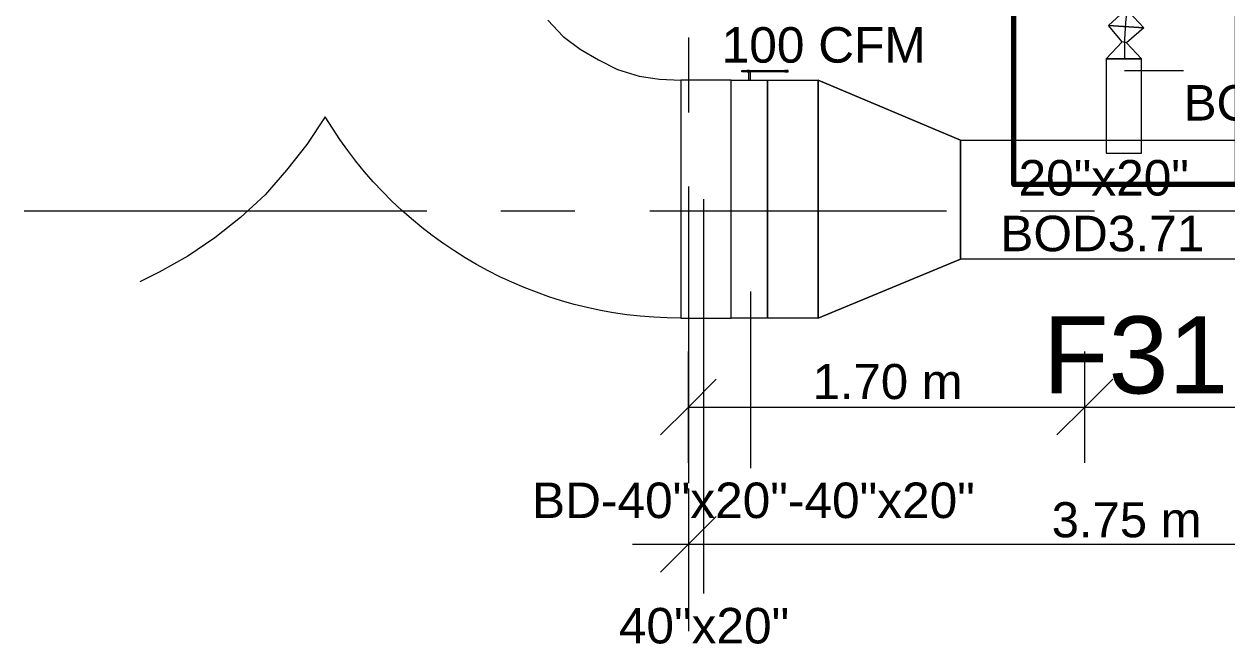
# Model space of a CAD drawing. Header units: metres. Extents: x -2 to 237, y -8 to 52.
# Drawn here: x 3.8 to 8.95, y 12.11 to 14.76 of the extents above; entities that cross this region are included whole.
import ezdxf

# ---------------------------------------------------------------- set-up
doc = ezdxf.new("R2010")
doc.units = ezdxf.units.M
doc.layers.add('HVAC - Ductos', color=5, linetype='Continuous', lineweight=0)
doc.layers.add('PDF2_Text', color=7, linetype='Continuous', lineweight=0)
doc.layers.add('PDF2_Geometry', color=7, linetype='Continuous', lineweight=0, true_color=0xaaaaaa)
doc.styles.add('PDF Arial-BoldMT-Identity-H', font='arial.ttf')
doc.styles.add('PDF Helvetica', font='')
doc.styles.get('PDF Helvetica').set_extended_font_data('Helvetica')

msp = doc.modelspace()

# ---------------------------------------------------------------- linework, layer by layer
at = {"layer": 'HVAC - Ductos', "lineweight": 0}
for points in [[(8.4934, 15.5548), (8.4934, 15.4723), (8.498, 15.3945), (8.5071, 15.312), (8.5117, 15.2295), (8.5163, 15.147), (8.5208, 15.0692), (8.5254, 14.9912), (8.5254, 14.9133), (8.5208, 14.8401), (8.5117, 14.7667), (8.5071, 14.6935), (8.5071, 14.611)], [(8.5254, 14.8125), (8.5896, 14.7439), (8.4384, 14.753), (8.5071, 14.8171), (8.4475, 14.8859), (8.5988, 14.8767), (8.5254, 14.8125), (8.5071, 14.8171)], [(8.5804, 14.2627), (8.5804, 14.611), (8.4292, 14.611), (8.498, 14.6843), (8.4384, 14.753), (8.5896, 14.7439), (8.5163, 14.6797), (8.498, 14.6843)], [(8.5804, 14.611), (8.5163, 14.6797)], [(8.4292, 14.611), (8.4292, 14.2627)], [(8.5071, 14.5606), (8.7591, 14.5606)], [(7.8061, 14.2627), (7.1967, 14.5194), (7.8061, 14.2627)], [(7.1967, 13.5022), (7.1967, 14.5194)], [(7.8061, 14.2627), (7.8061, 13.7542)], [(8.4292, 14.2627), (8.4292, 14.2078), (8.4338, 14.2078), (8.4384, 14.2078), (8.4521, 14.2078), (8.4704, 14.2078), (8.4888, 14.2078), (8.5071, 14.2078), (8.5254, 14.2078), (8.5438, 14.2078), (8.5621, 14.2078), (8.5712, 14.2078), (8.5804, 14.2078), (8.5804, 14.2627)], [(8.5804, 14.2078), (8.5804, 14.2078)], [(6.7065, 14.0108), (6.7065, 12.3247)], [(6.9081, 13.6167), (6.9081, 12.8608)], [(6.6423, 13.1219), (6.6423, 13.3602)], [(8.3376, 12.8836), (8.3376, 13.1219), (8.3376, 13.3602)], [(6.7615, 13.241), (6.6423, 13.1219), (6.5232, 13.0028)], [(8.4567, 13.241), (8.3376, 13.1219), (8.2185, 13.0028)], [(6.6423, 12.8836), (6.6423, 13.1219), (8.3376, 13.1219), (12.0396, 13.1219)], [(6.6423, 12.7737), (6.6423, 12.5355), (6.6423, 12.2972)], [(6.7615, 12.6546), (6.6423, 12.5355), (6.5232, 12.4163)], [(6.4041, 12.5355), (10.6284, 12.5355)]]:
    msp.add_lwpolyline(points, dxfattribs=at)
msp.add_lwpolyline([(6.0421, 14.7759), (6.1063, 14.7072), (6.1796, 14.6522), (6.2575, 14.6064), (6.34, 14.5652), (6.4316, 14.5376), (6.5186, 14.5239), (6.6103, 14.5194), (6.6103, 13.5022), (6.8256, 13.5022), (6.8256, 14.5194), (6.6103, 14.5194), (6.6103, 13.5022, -0.263971), (5.0892, 14.3635), (5.0113, 14.2445), (4.9242, 14.1345), (4.8326, 14.0291), (4.7272, 13.9329), (4.6172, 13.8458), (4.5027, 13.7679), (4.379, 13.6992), (4.2965, 13.658)], format="xyb", dxfattribs=at)
for points in [[(8.4292, 14.611), (8.4338, 14.611), (8.4384, 14.611), (8.4521, 14.611), (8.4704, 14.611), (8.4888, 14.611), (8.5071, 14.611), (8.5254, 14.611), (8.5438, 14.611), (8.5621, 14.611), (8.5712, 14.611), (8.5804, 14.611), (8.5712, 14.611), (8.5621, 14.611), (8.5438, 14.611), (8.5254, 14.611), (8.5071, 14.611), (8.4888, 14.611), (8.4704, 14.611), (8.4521, 14.611), (8.4384, 14.611), (8.4338, 14.611)], [(6.9814, 14.5194), (7.1967, 14.5194), (7.1967, 13.5022), (6.9814, 13.5022)], [(9.0019, 13.7542), (7.8061, 13.7542), (7.8061, 14.2627), (9.0019, 14.2627)], [(7.1967, 13.5022), (7.8061, 13.7542)]]:
    msp.add_lwpolyline(points, close=True, dxfattribs=at)
at = {"layer": 'PDF2_Geometry', "color": 232, "lineweight": 70, "true_color": 0xe91e64}
msp.add_lwpolyline([(8.0339, 16.2119), (8.9897, 16.2119), (8.9897, 14.0734), (8.0339, 14.0734)], close=True, dxfattribs=at)
at = {"layer": 'PDF2_Geometry', "lineweight": 0}
for points in [[(6.6423, 14.7026), (6.6423, 14.3819)], [(6.6423, 14.0658), (6.6423, 12.7966)], [(4.2736, 13.9604), (3.8017, 13.9604)], [(5.5244, 13.9604), (4.2736, 13.9604)], [(6.1567, 13.9604), (5.8406, 13.9604)], [(7.7465, 13.9604), (6.4774, 13.9604)], [(8.3788, 13.9604), (8.0627, 13.9604)], [(9.9687, 13.9604), (8.6995, 13.9604)], [(6.6423, 12.4805), (6.6423, 12.1643)]]:
    msp.add_lwpolyline(points, dxfattribs=at)
at = {"layer": 'PDF2_Geometry', "color": 5, "lineweight": 0}
for points in [[(7.0547, 14.556), (7.0593, 14.556), (7.0639, 14.556), (7.0684, 14.556), (7.0639, 14.556), (7.0593, 14.556), (7.0547, 14.556), (6.9035, 14.556), (6.8714, 14.556), (6.8714, 14.5606), (6.8714, 14.556)], [(6.8714, 14.5606), (6.9035, 14.5606), (7.0547, 14.5606), (7.0593, 14.5606), (7.0639, 14.5606), (7.0684, 14.5606), (7.0639, 14.5606), (7.0593, 14.5606), (7.0547, 14.5606)], [(6.9035, 14.556), (6.9035, 14.5606), (6.9035, 14.556)], [(7.0684, 14.5606), (7.0684, 14.5606)], [(7.0684, 14.556), (7.0684, 14.5606)], [(6.9035, 14.556), (6.8989, 14.556), (6.8943, 14.556), (6.8989, 14.556), (6.8989, 14.5194)], [(6.9081, 14.5194), (6.9081, 14.556)], [(7.0684, 14.556), (7.0684, 14.556)]]:
    msp.add_lwpolyline(points, dxfattribs=at)
for points in [[(6.9035, 14.5606), (6.8989, 14.5606), (6.8943, 14.5606), (6.8989, 14.5606)], [(6.8256, 14.5194), (6.9814, 14.5194), (6.9814, 13.5022), (6.8256, 13.5022)]]:
    msp.add_lwpolyline(points, close=True, dxfattribs=at)

# ---------------------------------------------------------------- texts
at = {"layer": 'PDF2_Text', "lineweight": 0, "attachment_point": 4, "style": 'PDF Helvetica'}
for s, insert, char_height in [('100 CFM', (6.7848, 14.6696), 0.1519), ('BOD3.79', (8.7596, 14.4222), 0.1519), ('20"x20"', (8.0541, 14.1014), 0.1519), ('BOD3.71', (7.9762, 13.8632), 0.1519), ('1.70 m', (7.1742, 13.2302), 0.15002), ('BD-40"x20"-40"x20"', (5.9738, 12.7223), 0.151898), ('3.75 m', (8.196, 12.6392), 0.15002), ('40"x20"', (6.3449, 12.1862), 0.1519)]:
    msp.add_mtext(s, dxfattribs=dict(at, insert=insert, char_height=char_height))
at = {"layer": 'PDF2_Text', "color": 232, "lineweight": 70, "true_color": 0xe91e64, "insert": (8.1574, 13.3429), "char_height": 0.32989, "attachment_point": 4, "style": 'PDF Arial-BoldMT-Identity-H'}
msp.add_mtext('F31', dxfattribs=at)

doc.saveas('drawing.dxf')
